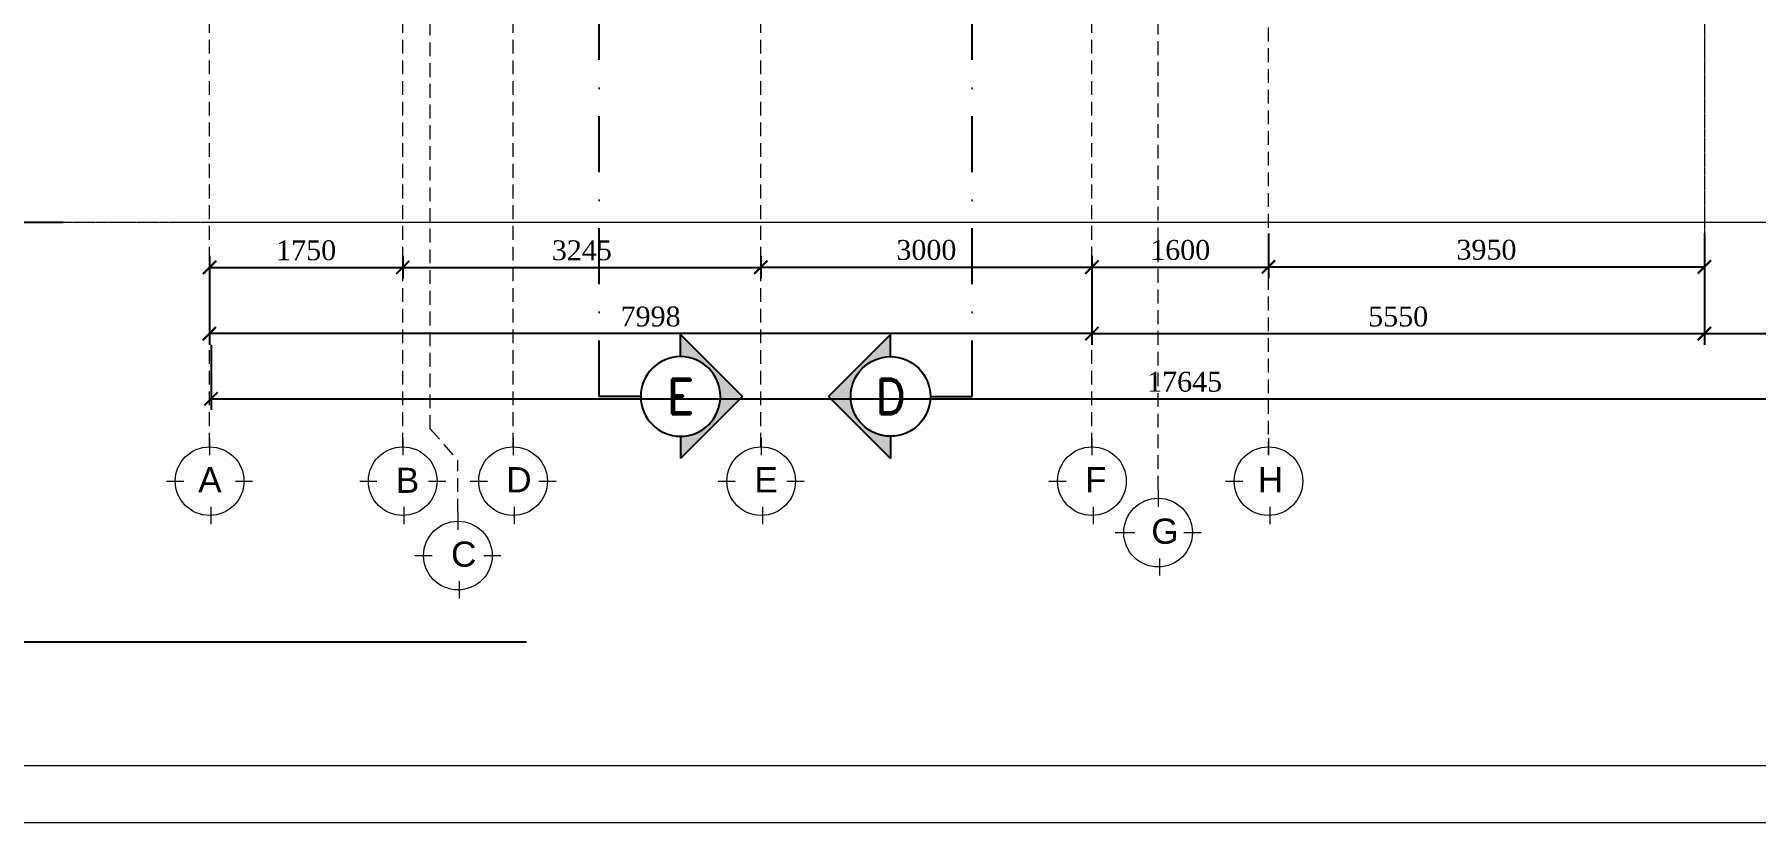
# Model space of a CAD drawing. Header units: millimetres. Extents: x -9564 to 494436, y -140371 to 4257.
# Drawn here: x 40646 to 56242, y -25289 to -18148 of the extents above; entities that cross this region are included whole.
import ezdxf
from ezdxf.enums import TextEntityAlignment as Align

# ---------------------------------------------------------------- set-up
doc = ezdxf.new("R2010")
doc.units = ezdxf.units.MM
doc.header["$MEASUREMENT"] = 0
for name, pattern in [('DASHDOTX2', [50.8, 25.4, -12.7, 0, -12.7]), ('DASHED2', [0.375, 0.25, -0.125]), ('HIDDEN2', [0.1875, 0.125, -0.0625])]:
    doc.linetypes.add(name, pattern=pattern)
doc.layers.get('DEFPOINTS').update_dxf_attribs({"lineweight": 18})
for name, color, linetype, lineweight in [('09-Arsiran', 8, 'Continuous', 5), ('8', 8, 'Continuous', 5), ('AS', 8, 'HIDDEN2', 5), ('LEGEND', 1, 'DASHED2', 50), ('XR-KOP A3_MOZART$0$KOP-A1$0$A-GRSKOP', 1, 'Continuous', 5)]:
    doc.layers.add(name, color=color, linetype=linetype, lineweight=lineweight)
doc.layers.add('1', color=5, linetype='Continuous')
doc.layers.add('NOT', color=1, linetype='Continuous')
doc.styles.add('NOTEXT1', font='arial.ttf')
doc.styles.add('NOTEXT2', font='arial.ttf')
doc.styles.add('NOTEXT4', font='arial.ttf')
doc.styles.add('ROMAND', font='romand.shx', dxfattribs={"width": 0.7})
doc.styles.get("Standard").update_dxf_attribs({"font": 'arial.ttf'})
doc.styles.add('style2', font='times.ttf', dxfattribs={"height": 0.18})
doc.dimstyles.new('ISO-25', dxfattribs={"dimtxt": 0.18, "dimasz": 0.12, "dimexe": 0.1, "dimexo": 0.1, "dimgap": 0.0625, "dimtad": 1, "dimtoh": 1, "dimdec": 0, "dimlfac": 1000, "dimtxsty": 'style2', "dimblk": 'ARCHTICK', "dimcen": 0.15, "dimclrd": 1, "dimclre": 1, "dimclrt": 4, "dimadec": 0, "dimazin": 0, "dimtfac": 1, "dimtdec": 0, "dimtmove": 0, "dimatfit": 3, "dimldrblk": 'OBLIQUE', "dimfxl": 1, "dimarcsym": 0})

# ---------------------------------------------------------------- blocks, each defined once
blk = doc.blocks.new('hsdh')
at = {"layer": 'XR-KOP A3_MOZART$0$KOP-A1$0$A-GRSKOP', "color": 0, "linetype": 'Continuous', "lineweight": 5}
blk.add_lwpolyline([(145480, 82601), (107945, 82601), (107945, 56197), (145480, 56197)], close=True, dxfattribs=at)
at = {"layer": 'XR-KOP A3_MOZART$0$KOP-A1$0$A-GRSKOP', "color": 5, "linetype": 'Continuous', "lineweight": 5}
blk.add_lwpolyline([(145017, 82138), (108409, 82138), (108409, 56660), (145017, 56660)], close=True, dxfattribs=at)
blk = doc.blocks.new('as1')
at = {"layer": '09-Arsiran'}
for p, q in [((139.888, 146.773), (139.888, 146.618)), ((141.638, 146.773), (141.638, 146.618)), ((142.638, 146.773), (142.638, 146.618)), ((144.886, 146.773), (144.886, 146.618)), ((147.883, 146.773), (147.883, 146.618)), ((149.483, 146.773), (149.483, 146.618)), ((139.499, 146.384), (139.655, 146.384)), ((140.122, 146.384), (140.278, 146.384)), ((141.249, 146.384), (141.405, 146.384)), ((141.872, 146.384), (142.028, 146.384)), ((142.249, 146.384), (142.405, 146.384)), ((142.872, 146.384), (143.028, 146.384)), ((144.496, 146.384), (144.652, 146.384)), ((145.119, 146.384), (145.275, 146.384)), ((147.494, 146.384), (147.65, 146.384)), ((148.483, 146.307), (148.483, 146.151)), ((149.094, 146.384), (149.25, 146.384)), ((139.899, 146.151), (139.899, 145.995)), ((141.649, 146.151), (141.649, 145.995)), ((142.649, 146.151), (142.649, 145.995)), ((144.897, 146.151), (144.897, 145.995)), ((147.894, 146.151), (147.894, 145.995)), ((149.494, 146.151), (149.494, 145.995)), ((142.138, 146.099), (142.138, 145.943)), ((148.094, 145.918), (148.25, 145.918)), ((148.117, 145.918), (148.273, 145.918)), ((148.717, 145.918), (148.873, 145.918)), ((141.749, 145.71), (141.905, 145.71)), ((142.372, 145.71), (142.528, 145.71)), ((148.494, 145.684), (148.494, 145.528)), ((142.149, 145.477), (142.149, 145.321))]:
    blk.add_line(p, q, dxfattribs=at)
for centre in [(139.888, 146.384), (141.638, 146.384), (142.638, 146.384), (144.886, 146.384), (147.883, 146.384), (149.483, 146.384), (148.483, 145.918), (142.138, 145.71)]:
    blk.add_circle(centre, 0.311, dxfattribs=at)
at = {"layer": 'AS'}
for p, q in [((139.888, 146.696), (139.888, 169.189)), ((141.638, 146.696), (141.638, 169.189)), ((141.888, 146.858), (141.888, 169.189)), ((142.638, 146.696), (142.638, 169.189)), ((144.883, 146.696), (144.883, 169.189)), ((147.883, 146.696), (147.883, 169.189)), ((148.483, 146.307), (148.483, 169.189)), ((149.483, 146.618), (149.483, 169.189)), ((141.888, 146.858), (142.138, 146.572)), ((142.138, 146.099), (142.138, 146.572))]:
    blk.add_line(p, q, dxfattribs=at)
at = {"layer": '09-Arsiran', "color": 2, "char_height": 0.228, "attachment_point": 1}
for s, insert in [('A', (139.785, 146.511)), ('B', (141.576, 146.506)), ('D', (142.576, 146.511)), ('E', (144.824, 146.511)), ('F', (147.821, 146.511)), ('H', (149.386, 146.511)), ('G', (148.421, 146.045)), ('C', (142.076, 145.837))]:
    blk.add_mtext_dynamic_manual_height_columns(s, width=0.05426, gutter_width=1.14, heights=[0], dxfattribs=dict(at, insert=insert))
blk = doc.blocks.new('NOT-28-ADI')
at = {"const_width": 50}
blk.add_lwpolyline([(-750, 0), (750, 0)], dxfattribs=at)
blk.add_circle((0, 0), 750)
at = {"layer": 'NOT'}
blk.add_line((750, 0), (12100, 0), dxfattribs=at)
at = {"color": 5, "style": 'NOTEXT4'}
for tag, p in [('JDL1', (988, 765)), ('JDL2', (988, 250))]:
    blk.add_attdef(tag, p, '', height=350, dxfattribs=at)
at = {"color": 5, "style": 'NOTEXT4', "width": 0.85}
blk.add_attdef('NO', text='', height=300, dxfattribs=at).set_placement((68, 360), align=Align.MIDDLE_CENTER)
at = {"style": 'NOTEXT1', "width": 0.85}
blk.add_attdef('REF.', text='', height=200, dxfattribs=at).set_placement((0, -190), align=Align.TOP_CENTER)
blk.add_attdef('SCALE', (1020, -398), '', height=200, dxfattribs=at)
blk.add_attdef('ROOM', text='', height=200, dxfattribs=at).set_placement((3715, -388), align=Align.RIGHT)
blk = doc.blocks.new('_ArchTick')
at = {"color": 0, "linetype": 'ByBlock', "const_width": 0.15}
blk.add_lwpolyline([(-0.5, -0.5), (0.5, 0.5)], dxfattribs=at)
blk = doc.blocks.new('*D377')
at = {"color": 1, "lineweight": -2, "transparency": 16777216}
for p, q in [((246.035, 225.671), (246.035, 225.465)), ((246.035, 225.565), (247.785, 225.565)), ((247.785, 225.671), (247.785, 225.465))]:
    blk.add_line(p, q, dxfattribs=at)
at = {"layer": 'DEFPOINTS', "color": 0, "transparency": 16777216}
for p in [(246.035, 225.771), (247.785, 225.771), (247.785, 225.565)]:
    blk.add_point(p, dxfattribs=at)
at = {"color": 1, "lineweight": -2, "transparency": 16777216, "xscale": 0.12, "yscale": 0.12, "zscale": 0.12, "rotation": 180}
blk.add_blockref('_ArchTick', (246.035, 225.565), dxfattribs=at)
at = {"color": 1, "lineweight": -2, "transparency": 16777216, "xscale": 0.12, "yscale": 0.12, "zscale": 0.12}
blk.add_blockref('_ArchTick', (247.785, 225.565), dxfattribs=at)
at = {"color": 4, "transparency": 16777216, "insert": (246.91, 225.719), "char_height": 0.18, "attachment_point": 5, "style": 'style2'}
blk.add_mtext('1750', dxfattribs=at)
blk = doc.blocks.new('_Oblique')
at = {"color": 0, "linetype": 'ByBlock', "lineweight": -2}
blk.add_line((-0.5, -0.5), (0.5, 0.5), dxfattribs=at)
blk = doc.blocks.new('*D378')
at = {"color": 1, "lineweight": -2, "transparency": 16777216}
for p, q in [((247.785, 225.671), (247.785, 225.465)), ((247.785, 225.565), (251.03, 225.565)), ((251.03, 225.671), (251.03, 225.465))]:
    blk.add_line(p, q, dxfattribs=at)
at = {"layer": 'DEFPOINTS', "color": 0, "transparency": 16777216}
for p in [(247.785, 225.771), (251.03, 225.771), (251.03, 225.565)]:
    blk.add_point(p, dxfattribs=at)
at = {"color": 1, "lineweight": -2, "transparency": 16777216, "xscale": 0.12, "yscale": 0.12, "zscale": 0.12, "rotation": 180}
blk.add_blockref('_ArchTick', (247.785, 225.565), dxfattribs=at)
at = {"color": 1, "lineweight": -2, "transparency": 16777216, "xscale": 0.12, "yscale": 0.12, "zscale": 0.12}
blk.add_blockref('_ArchTick', (251.03, 225.565), dxfattribs=at)
at = {"color": 4, "transparency": 16777216, "insert": (249.408, 225.719), "char_height": 0.18, "attachment_point": 5, "style": 'style2'}
blk.add_mtext('3245', dxfattribs=at)
blk = doc.blocks.new('*D379')
at = {"color": 1, "lineweight": -2, "transparency": 16777216}
for p, q in [((251.03, 225.671), (251.03, 225.468)), ((251.03, 225.568), (254.03, 225.568)), ((254.03, 225.671), (254.03, 225.468))]:
    blk.add_line(p, q, dxfattribs=at)
at = {"layer": 'DEFPOINTS', "color": 0, "transparency": 16777216}
for p in [(251.03, 225.771), (254.03, 225.771), (254.03, 225.568)]:
    blk.add_point(p, dxfattribs=at)
at = {"color": 1, "lineweight": -2, "transparency": 16777216, "xscale": 0.12, "yscale": 0.12, "zscale": 0.12, "rotation": 180}
blk.add_blockref('_ArchTick', (251.03, 225.568), dxfattribs=at)
at = {"color": 1, "lineweight": -2, "transparency": 16777216, "xscale": 0.12, "yscale": 0.12, "zscale": 0.12}
blk.add_blockref('_ArchTick', (254.03, 225.568), dxfattribs=at)
at = {"color": 4, "transparency": 16777216, "insert": (252.53, 225.722), "char_height": 0.18, "attachment_point": 5, "style": 'style2'}
blk.add_mtext('3000', dxfattribs=at)
blk = doc.blocks.new('*D380')
at = {"color": 1, "lineweight": -2, "transparency": 16777216}
for p, q in [((255.63, 225.682), (255.63, 225.468)), ((254.03, 225.671), (254.03, 225.468)), ((254.03, 225.568), (255.63, 225.568))]:
    blk.add_line(p, q, dxfattribs=at)
at = {"layer": 'DEFPOINTS', "color": 0, "transparency": 16777216}
for p in [(254.03, 225.771), (255.63, 225.782), (255.63, 225.568)]:
    blk.add_point(p, dxfattribs=at)
at = {"color": 1, "lineweight": -2, "transparency": 16777216, "xscale": 0.12, "yscale": 0.12, "zscale": 0.12, "rotation": 180}
blk.add_blockref('_ArchTick', (254.03, 225.568), dxfattribs=at)
at = {"color": 1, "lineweight": -2, "transparency": 16777216, "xscale": 0.12, "yscale": 0.12, "zscale": 0.12}
blk.add_blockref('_ArchTick', (255.63, 225.568), dxfattribs=at)
at = {"color": 4, "transparency": 16777216, "insert": (254.83, 225.722), "char_height": 0.18, "attachment_point": 5, "style": 'style2'}
blk.add_mtext('1600', dxfattribs=at)
blk = doc.blocks.new('*D394')
at = {"color": 1, "lineweight": -2, "transparency": 16777216}
for p, q in [((246.033, 225.462), (246.033, 224.865)), ((254.03, 225.472), (254.03, 224.865)), ((254.03, 224.965), (246.033, 224.965))]:
    blk.add_line(p, q, dxfattribs=at)
at = {"layer": 'DEFPOINTS', "color": 0, "transparency": 16777216}
for p in [(246.033, 225.562), (254.03, 225.572), (246.033, 224.965)]:
    blk.add_point(p, dxfattribs=at)
at = {"color": 1, "lineweight": -2, "transparency": 16777216, "xscale": 0.12, "yscale": 0.12, "zscale": 0.12, "rotation": 180}
blk.add_blockref('_ArchTick', (246.033, 224.965), dxfattribs=at)
at = {"color": 1, "lineweight": -2, "transparency": 16777216, "xscale": 0.12, "yscale": 0.12, "zscale": 0.12}
blk.add_blockref('_ArchTick', (254.03, 224.965), dxfattribs=at)
at = {"color": 4, "transparency": 16777216, "insert": (250.031, 225.119), "char_height": 0.18, "attachment_point": 5, "style": 'style2'}
blk.add_mtext('7998', dxfattribs=at)
blk = doc.blocks.new('*D395')
at = {"color": 1, "lineweight": -2, "transparency": 16777216}
for p, q in [((259.58, 225.465), (259.58, 224.865)), ((263.693, 225.465), (263.693, 224.865)), ((259.58, 224.965), (263.693, 224.965))]:
    blk.add_line(p, q, dxfattribs=at)
at = {"layer": 'DEFPOINTS', "color": 0, "transparency": 16777216}
for p in [(259.58, 225.565), (263.693, 225.565), (263.693, 224.965)]:
    blk.add_point(p, dxfattribs=at)
at = {"color": 1, "lineweight": -2, "transparency": 16777216, "xscale": 0.12, "yscale": 0.12, "zscale": 0.12, "rotation": 180}
blk.add_blockref('_ArchTick', (259.58, 224.965), dxfattribs=at)
at = {"color": 1, "lineweight": -2, "transparency": 16777216, "xscale": 0.12, "yscale": 0.12, "zscale": 0.12}
blk.add_blockref('_ArchTick', (263.693, 224.965), dxfattribs=at)
at = {"color": 4, "transparency": 16777216, "insert": (261.636, 225.118), "char_height": 0.18, "attachment_point": 5, "style": 'style2'}
blk.add_mtext('4112', dxfattribs=at)
blk = doc.blocks.new('*D396')
at = {"color": 1, "lineweight": -2, "transparency": 16777216}
for p, q in [((246.048, 224.865), (246.048, 224.274)), ((263.693, 224.865), (263.693, 224.274)), ((246.048, 224.374), (263.693, 224.374))]:
    blk.add_line(p, q, dxfattribs=at)
at = {"layer": 'DEFPOINTS', "color": 0, "transparency": 16777216}
for p in [(246.048, 224.965), (263.693, 224.965), (263.693, 224.374)]:
    blk.add_point(p, dxfattribs=at)
at = {"color": 1, "lineweight": -2, "transparency": 16777216, "xscale": 0.12, "yscale": 0.12, "zscale": 0.12, "rotation": 180}
blk.add_blockref('_ArchTick', (246.048, 224.374), dxfattribs=at)
at = {"color": 1, "lineweight": -2, "transparency": 16777216, "xscale": 0.12, "yscale": 0.12, "zscale": 0.12}
blk.add_blockref('_ArchTick', (263.693, 224.374), dxfattribs=at)
at = {"color": 4, "transparency": 16777216, "insert": (254.87, 224.528), "char_height": 0.18, "attachment_point": 5, "style": 'style2'}
blk.add_mtext('17645', dxfattribs=at)
blk = doc.blocks.new('*D397')
at = {"color": 1, "lineweight": -2, "transparency": 16777216}
for p, q in [((255.63, 225.872), (255.63, 225.47)), ((259.58, 225.872), (259.58, 225.47)), ((255.63, 225.57), (259.58, 225.57))]:
    blk.add_line(p, q, dxfattribs=at)
at = {"layer": 'DEFPOINTS', "color": 0, "transparency": 16777216}
for p in [(255.63, 225.972), (259.58, 225.972), (259.58, 225.57)]:
    blk.add_point(p, dxfattribs=at)
at = {"color": 1, "lineweight": -2, "transparency": 16777216, "xscale": 0.12, "yscale": 0.12, "zscale": 0.12, "rotation": 180}
blk.add_blockref('_ArchTick', (255.63, 225.57), dxfattribs=at)
at = {"color": 1, "lineweight": -2, "transparency": 16777216, "xscale": 0.12, "yscale": 0.12, "zscale": 0.12}
blk.add_blockref('_ArchTick', (259.58, 225.57), dxfattribs=at)
at = {"color": 4, "transparency": 16777216, "insert": (257.605, 225.724), "char_height": 0.18, "attachment_point": 5, "style": 'style2'}
blk.add_mtext('3950', dxfattribs=at)
blk = doc.blocks.new('*D398')
at = {"color": 1, "lineweight": -2, "transparency": 16777216}
for p, q in [((254.03, 225.069), (254.03, 224.865)), ((259.58, 225.065), (259.58, 224.865)), ((254.03, 224.965), (259.58, 224.965))]:
    blk.add_line(p, q, dxfattribs=at)
at = {"layer": 'DEFPOINTS', "color": 0, "transparency": 16777216}
for p in [(254.03, 225.169), (259.58, 225.165), (259.58, 224.965)]:
    blk.add_point(p, dxfattribs=at)
at = {"color": 1, "lineweight": -2, "transparency": 16777216, "xscale": 0.12, "yscale": 0.12, "zscale": 0.12, "rotation": 180}
blk.add_blockref('_ArchTick', (254.03, 224.965), dxfattribs=at)
at = {"color": 1, "lineweight": -2, "transparency": 16777216, "xscale": 0.12, "yscale": 0.12, "zscale": 0.12}
blk.add_blockref('_ArchTick', (259.58, 224.965), dxfattribs=at)
at = {"color": 4, "transparency": 16777216, "insert": (256.805, 225.119), "char_height": 0.18, "attachment_point": 5, "style": 'style2'}
blk.add_mtext('5550', dxfattribs=at)
blk = doc.blocks.new('*D399')
at = {"color": 1, "lineweight": -2, "transparency": 16777216}
for p, q in [((244.709, 228.072), (243.941, 228.072)), ((244.041, 228.072), (244.041, 225.972)), ((244.709, 225.972), (243.941, 225.972))]:
    blk.add_line(p, q, dxfattribs=at)
at = {"layer": 'DEFPOINTS', "color": 0, "transparency": 16777216}
for p in [(244.809, 228.072), (244.041, 225.972), (244.809, 225.972)]:
    blk.add_point(p, dxfattribs=at)
at = {"color": 1, "lineweight": -2, "transparency": 16777216, "xscale": 0.12, "yscale": 0.12, "zscale": 0.12}
for p, rotation in [((244.041, 228.072), 90), ((244.041, 225.972), 270)]:
    blk.add_blockref('_ArchTick', p, dxfattribs=dict(at, rotation=rotation))
at = {"color": 4, "transparency": 16777216, "insert": (243.887, 227.022), "char_height": 0.18, "attachment_point": 5, "rotation": 90, "style": 'style2'}
blk.add_mtext('2100', dxfattribs=at)
blk = doc.blocks.new('ARAH-4')
blk.add_hatch(color=8).paths.add_polyline_path([(-4.5, 0), (-7, 0), (0, -7), (7, 0), (4.5, 0, -1)])
at = {"color": 9}
for p, q in [((0, -7), (-7, 0)), ((-4.5, 0), (-7, 0)), ((0, -7), (7, 0)), ((4.5, 0), (7, 0))]:
    blk.add_line(p, q, dxfattribs=at)
blk.add_circle((0, 0), 4.5, dxfattribs=at)
at = {"color": 4, "style": 'ROMAND'}
blk.add_attdef('A', text='', height=4, dxfattribs=at).set_placement((0, 0), align=Align.MIDDLE_CENTER)
blk = doc.blocks.new('pot')
at = {"layer": '1', "linetype": 'DASHDOTX2', "ltscale": 0.02}
for points in [[(207.73, 147.396), (207.353, 147.396), (207.353, 171.641), (207.73, 171.641)], [(210.355, 147.396), (210.732, 147.396), (210.732, 171.641), (210.355, 171.641)]]:
    blk.add_lwpolyline(points, dxfattribs=at)
ref = blk.add_blockref('ARAH-4', (208.091, 147.396), dxfattribs=dict(xscale=-0.08021946471751401, yscale=0.08021946471751401, zscale=0.08021946471751398, rotation=90))
ref.add_attrib('A', 'E', dxfattribs={"color": 4, "height": 0.321, "style": 'ROMAND'}).set_placement((208.091, 147.396), align=Align.MIDDLE_CENTER)
ref = blk.add_blockref('ARAH-4', (209.994, 147.396), dxfattribs=dict(xscale=0.08021946471751398, yscale=0.08021946471751398, zscale=0.08021946471751398, rotation=270))
ref.add_attrib('A', 'D', dxfattribs={"color": 4, "height": 0.321, "style": 'ROMAND'}).set_placement((209.994, 147.396), align=Align.MIDDLE_CENTER)
blk = doc.blocks.new('q2rt2q')
dim = blk.add_linear_dim(base=(244.0408, 225.9724), p1=(244.8087, 228.0724), p2=(244.8087, 225.9724), angle=90, dimstyle='ISO-25')
dim.commit()
dim.dimension.update_dxf_attribs({"geometry": '*D399', "text_midpoint": (243.8867, 227.0224)})
for base, p1, p2, picture, middle in [((247.7852, 225.5652), (246.0352, 225.7713), (247.7852, 225.7713), '*D377', (246.9102, 225.7195)), ((251.0303, 225.5652), (247.7852, 225.7713), (251.0303, 225.7713), '*D378', (249.4078, 225.7192)), ((254.0303, 225.5682), (251.0303, 225.7713), (254.0303, 225.7713), '*D379', (252.5303, 225.7223)), ((255.6303, 225.5682), (254.0303, 225.7713), (255.6303, 225.7819), '*D380', (254.8303, 225.7223)), ((259.5803, 225.5698), (255.6303, 225.9724), (259.5803, 225.9724), '*D397', (257.6053, 225.7241)), ((246.0327, 224.9652), (254.0303, 225.572), (246.0327, 225.5621), '*D394', (250.0315, 225.1195)), ((263.6927, 224.9652), (259.5803, 225.5652), (263.6927, 225.5652), '*D395', (261.6365, 225.1177)), ((259.5803, 224.9652), (254.0303, 225.1686), (259.5803, 225.1652), '*D398', (256.8053, 225.1192)), ((263.6927, 224.3739), (246.0477, 224.9652), (263.6927, 224.9652), '*D396', (254.8702, 224.5282))]:
    dim = blk.add_linear_dim(base=base, p1=p1, p2=p2, dimstyle='ISO-25')
    dim.commit()
    dim.dimension.update_dxf_attribs({"geometry": picture, "text_midpoint": middle})

msp = doc.modelspace()

# ---------------------------------------------------------------- linework, layer by layer
at = {"layer": '8', "transparency": 33554687}
msp.add_lwpolyline([(59878.3609, 48.2927), (59878.3609, -18351.7038, -0.4142135624), (58378.3612, -19851.7035), (42235.8641, -19851.7035)], format="xyb", dxfattribs=at)
at = {"layer": 'AS'}
for p, q in [((55778.3617, 367.0425), (55778.3617, -20640.0775)), ((60941.3243, -19851.7035), (40845.8593, -19851.7035))]:
    msp.add_line(p, q, dxfattribs=at)

# ---------------------------------------------------------------- block references
at = {"xscale": 999.9998119083025, "yscale": 999.9998119083025, "zscale": 999.9998119083025}
for name, p in [('pot', (-161590.3185, -168824.0698)), ('q2rt2q', (-203801.8411, -245824.0554)), ('as1', (-97654.8916, -168579.6489))]:
    msp.add_blockref(name, p, dxfattribs=at)
at = {"layer": 'LEGEND', "xscale": 1.118963964633539, "yscale": 1.118963964633539, "zscale": 1.118963964633539}
msp.add_blockref('hsdh', (-88350.9371, -88170.8627), dxfattribs=at)
at = {"layer": 'NOT'}
ref = msp.add_blockref('NOT-28-ADI', (34733.2779, -23650.8295), dxfattribs=dict(at, xscale=0.8571426960544481, yscale=0.8571426960544481, zscale=0.8571426960544481))
ref.add_attrib('NO', '01', dxfattribs={"layer": '0', "color": 5, "height": 257.14281, "style": 'NOTEXT2', "width": 0.85}).set_placement((34791.5903, -23342.5665), align=Align.MIDDLE_CENTER)
ref.add_attrib('JDL2', '1ST FLOOR PLAN', (35579.888, -23436.5073), dxfattribs={"layer": '0', "color": 5, "height": 299.999944, "style": 'NOTEXT2'})
ref.add_attrib('SCALE', '1 : 100', (35607.1685, -23991.9065), dxfattribs={"layer": '0', "height": 171.42854, "style": 'NOTEXT1', "width": 0.85})

doc.saveas('drawing.dxf')
